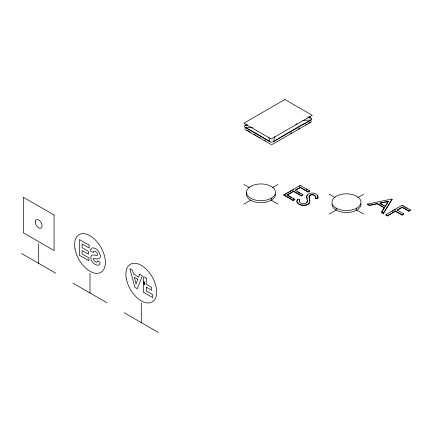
<?xml version="1.0" encoding="UTF-8"?>
<svg xmlns="http://www.w3.org/2000/svg" width="432" height="432" viewBox="0 0 432 432"><rect width="100%" height="100%" fill="white"/><g stroke="black" fill="none" stroke-linecap="round" stroke-linejoin="round"><path stroke-width="0.65" d="M299.246 201.922L299.689 199.444L297.464 199.12L296.935 200.664L297.038 201.949C298.733 205.038 302.848 205.47 305.991 204.871A5.827 3.364 0 0 0 309.026 203.283L309.663 202.23M307.363 200.529L306.866 202.554L305.392 203.456A3.834 2.214 0 0 1 302.314 203.634L300.38 202.964L299.246 201.528M296.935 201.058L297.038 202.343C298.733 205.432 302.848 205.87 305.991 205.265A5.827 3.364 0 0 0 309.026 203.677C310.592 201.658 309.458 198.995 309.064 196.765L309.339 195.669C311.288 193.169 316.894 194.702 315.473 198.32L317.822 198.504C319.464 192.445 308.794 191.155 306.758 195.95L307.071 199.109M317.822 198.504L318.022 197.127L317.185 195.205M315.473 198.32C316.651 194.881 311.078 193.725 309.339 196.063L309.064 197.165L309.42 198.785M274.811 136.442L273.359 141.739A2.419 1.399 0 0 1 269.941 141.739A323.255 186.635 60 0 0 245.149 127.429A2.419 1.399 0 0 1 245.149 125.453A578.362 333.92 -60 0 1 246.289 124.735M297.108 200.545L297.464 199.12M299.268 200.961L299.689 199.444M306.758 196.344L307.314 195.275M306.866 202.948L307.363 200.923L306.742 196.987M381.515 212.549L384.329 207.56L377.276 203.488L369.338 205.124L367.513 204.071L367.513 204.466L369.338 205.519L377.276 203.882L384.329 207.954L381.515 212.549L383.287 213.57L392.024 199.314L391.624 199.082L367.513 204.071M385.549 206.075L387.639 202.716M383.287 213.57L392.024 199.314M246.305 124.783L245.149 125.453L247.698 125.037M295.715 124.373L296.876 123.703M290.66 133.461L291.816 132.797M298.15 129.136L299.3 128.471M305.64 124.81L306.79 124.146M308.518 123.147L310.246 122.153M243.864 204.152L250.706 200.205M272.36 187.704L278.062 184.41M287.669 194.913L293.566 191.506L301.25 195.944L302.854 195.016L302.854 194.621L301.25 195.545L293.566 191.111L287.134 194.827L294.813 199.26L294.813 199.654L293.215 200.583L283.894 195.205L283.894 194.81L300.267 185.355L309.652 190.771L309.652 191.165L308.048 192.094L300.305 187.618L295.169 190.582M283.894 195.205L286.718 193.574M287.847 192.92L288.976 192.267M290.104 191.619L291.233 190.966M292.367 190.312L293.495 189.659M299.138 186.403L300.267 185.749M309.652 190.771L308.048 191.7L300.305 187.223L295.169 190.188L302.854 194.621M283.894 194.81L293.215 200.189L294.813 199.26M329.351 214.024L336.193 210.076L336.193 208.105A14.51 8.375 0 0 1 335.567 196.641L336.857 195.896A14.51 8.375 0 0 1 356.708 196.258A14.51 8.375 0 0 1 357.334 207.722L356.044 208.462A14.51 8.375 0 0 1 336.193 208.105M357.847 197.575L363.55 194.281M410.4 209.925L408.796 210.848L402.23 207.058L397.1 210.022L403.666 213.813L403.666 214.207L402.062 215.136L395.496 211.34L387.461 215.984L385.825 215.039L385.825 214.645L402.197 205.189L410.4 209.925L410.4 210.319L408.796 211.248L402.23 207.452L397.1 210.416M392.035 211.453L393.163 210.8M394.292 210.146L395.42 209.493M385.825 214.645L387.461 215.59L395.496 210.946L402.062 214.736L403.666 213.813M380.23 203.272L388.336 201.598M302.681 120.35L310.975 120.026A2.419 1.399 0 0 0 310.975 118.049A323.255 186.635 60 0 0 309.263 116.964M252.801 127.726L245.149 127.429L269.941 141.739L268.645 137.03M315.473 197.926L317.822 198.11M307.784 117.531L310.975 118.049L308.664 116.716M392.024 199.708L391.624 199.082M403.839 206.534L404.93 207.16M406.026 207.792L407.117 208.424M380.165 203.726L382.401 205.016M383.524 205.664L384.642 206.312M247.018 130.216L250.452 132.197M253.886 134.185L255.609 135.173M256.754 135.837L257.899 136.496M259.043 137.16L260.188 137.819M264.195 140.135L265.34 140.794M381.515 212.155L383.287 213.176M329.351 194.281L335.07 197.586M363.55 214.024L356.686 210.065L356.686 208.089M306.342 189.254L307.444 189.891M297.367 191.851L300.11 193.433M287.685 195.539L291.524 197.753M293.171 198.704L294.813 199.654M243.864 184.41L249.583 187.715M278.062 204.152L271.199 200.194L271.199 198.218M143.575 281.95L144.342 282.393M143.575 282.242L144.342 282.69M143.575 282.539L144.342 282.987M143.575 282.836L144.601 283.43L144.601 284.315L143.575 283.727L143.575 281.653L144.342 282.096L144.342 284.17M143.575 283.133L144.601 283.727M143.575 283.43L144.601 284.018M21.6 253.508L55.793 273.251M72.895 283.122L107.087 302.864M124.184 312.736L158.377 332.478M309.539 199.33L309.852 201.22M408.796 210.848L408.796 211.248M402.197 205.189L402.197 205.583M402.23 207.058L402.23 207.452M402.062 214.736L402.062 215.136M395.496 210.946L395.496 211.34M387.461 215.59L387.461 215.984M384.329 207.56L384.329 207.954M377.276 203.488L377.276 203.882M369.338 205.124L369.338 205.519M308.048 191.7L308.048 192.094M301.25 195.545L301.25 195.944M300.305 187.223L300.305 187.618M293.566 191.111L293.566 191.506M293.215 200.189L293.215 200.583M144.088 281.95L144.088 284.018M143.829 281.799L143.829 283.873M141.28 302.864L141.28 322.607M89.991 273.251L89.991 292.993M38.696 243.637L38.696 263.38M244.955 128.579A2.052 1.183 0 0 0 245.484 129.724L270.2 143.991A2.052 1.183 0 0 0 273.1 143.991L310.635 122.321A2.052 1.183 0 0 0 311.164 121.176M275.465 194.022A14.51 8.375 0 0 1 271.847 199.822L270.556 200.567A14.51 8.375 0 0 1 253.579 201.496A14.51 8.375 0 0 1 246.807 192.456M360.952 203.893A14.51 8.375 0 0 1 357.334 209.693L356.044 210.438A14.51 8.375 0 0 1 340.686 211.842A14.51 8.375 0 0 1 331.949 204.417M90.79 249.674L90.639 251.008L93.236 252.515L93.847 251.149L95.515 251.446L97.232 253.001L97.794 254.637L97.27 255.458L92.572 254.902L91.271 255.512C89.397 259.832 94.203 265.988 98.809 265.178L99.916 263.606L100.067 262.321L97.578 260.885L97.033 262.224L95.515 261.954L93.593 259.735A1.571 0.907 60 0 1 93.976 258.244C105.035 262.337 99.716 247.99 92.902 247.849A5.697 3.289 60 0 0 90.79 249.674M139.66 274.304L138.683 276.993L133.483 273.991L132.505 270.178L129.8 268.612L134.892 287.312L137.273 288.689L142.366 275.87L139.66 274.304M137.819 279.239L136.085 283.997L134.352 277.236L137.819 279.239M388.336 201.204L385.204 206.237L379.604 203.008L388.336 201.204M284.899 99.522L243.864 123.212L271.22 139.007L312.255 115.317L284.899 99.522M310.975 120.026L273.359 141.739A578.362 333.92 -60 0 1 310.975 120.026M251.37 186.025L250.079 186.77A14.51 8.375 0 0 0 250.706 198.234A14.51 8.375 0 0 0 270.556 198.59L271.847 197.851A14.51 8.375 0 0 0 271.22 186.386A14.51 8.375 0 0 0 251.37 186.025M54.086 215.012L23.312 197.246L23.312 232.783L54.086 250.549L54.086 215.012M89.122 245.133L79.477 239.566L79.477 255.323L88.906 260.761L88.906 257.882L82.08 253.94L82.08 250.565L88.366 254.194L88.366 251.316L82.08 247.687L82.08 243.945L89.122 248.011L89.122 245.133M146.264 278.122L143.662 276.62L143.662 292.378L152.766 297.632L152.766 294.748L146.264 290.995L146.264 287.134L151.573 290.196L151.573 287.318L146.264 284.256L146.264 278.122M35.278 221.924A4.838 2.792 60 0 0 40.408 228.301A4.838 2.792 60 0 0 40.408 221.465A4.838 2.792 60 0 0 35.278 221.924M75.006 248.913A21.762 12.566 60 0 0 100.521 272.543A21.762 12.566 60 0 0 94.435 239.063A21.762 12.566 60 0 0 75.006 248.913M126.301 278.532A21.762 12.566 60 0 0 151.816 302.157A21.762 12.566 60 0 0 145.73 268.682A21.762 12.566 60 0 0 126.301 278.532"/></g></svg>
